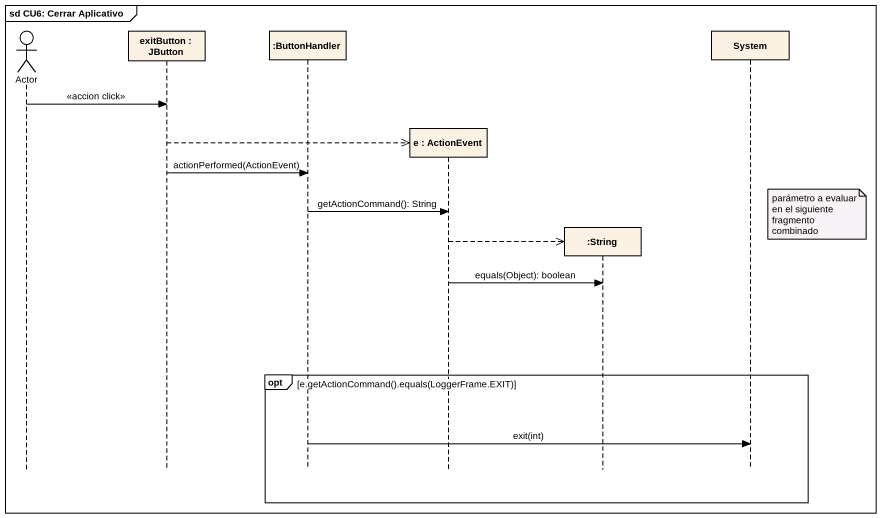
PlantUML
@startuml
mainframe sd CU6: Cerrar Aplicativo
hide footbox
actor "Actor" as Actor_
participant "exitButton : JButton" as exitButton
participant ":ButtonHandler" as ButtonHandler
participant "e : ActionEvent" as e
participant ":String" as String
participant System

Actor_ -> exitButton : <<accion click>>
exitButton -->> e **
exitButton -> ButtonHandler : actionPerformed(ActionEvent)
ButtonHandler -> e : getActionCommand(): String
note right of System : parámetro a evaluar en el siguiente fragmento combinado
e -->> String **
e -> String : equals(Object): boolean
opt e.getActionCommand().equals(LoggerFrame.EXIT)
  ButtonHandler -> System : exit(int)
end
@enduml
